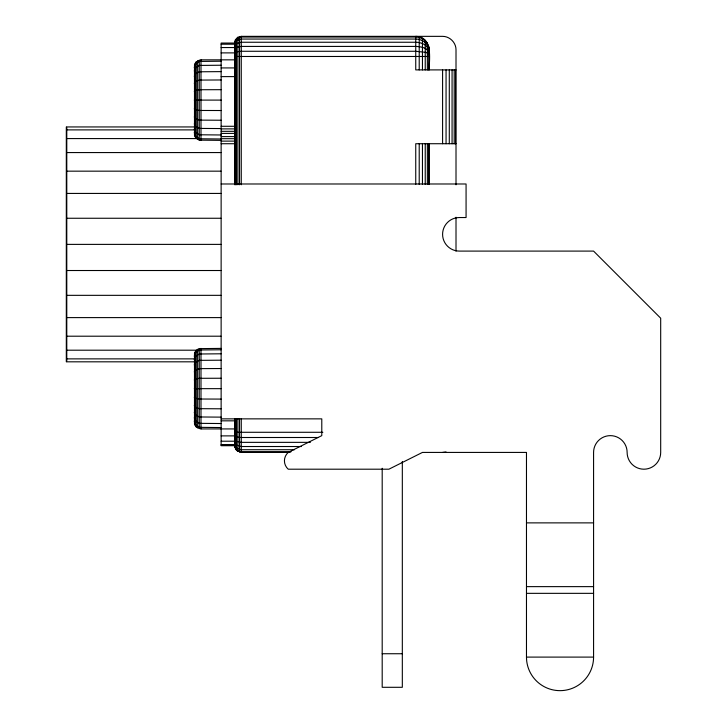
<?xml version="1.0" encoding="UTF-8"?>
<svg xmlns="http://www.w3.org/2000/svg" width="727" height="727" viewBox="0 0 727 727"><rect width="100%" height="100%" fill="white"/><g stroke="black" fill="none" stroke-linecap="round" stroke-linejoin="round"><path stroke-width="1.09" d="M234.548 59.841L200.997 59.841L196.254 61.804L194.518 64.812L194.518 135.395L196.254 138.403L199.262 140.138L221.135 140.366M234.548 184.204L234.548 43.057L235.448 39.703L237.911 37.25L241.264 36.35L442.589 36.35C449.768 36.305 456.056 42.584 456.011 49.772L456.011 184.812M221.135 348.397L199.262 348.633L196.254 350.369L194.518 353.377L194.518 423.959L196.254 426.967L200.997 428.93L234.548 428.93M194.291 67.693L195.19 64.449L199.262 61.431L221.135 61.213M234.548 43.52L236.52 38.931L241.264 37.032L415.744 37.032C422.75 36.968 429.184 42.893 429.166 49.999M194.291 356.257L195.19 353.013L199.262 349.996L221.135 349.769M194.291 71.046L195.19 68.138L199.262 65.43L221.135 65.23M234.548 44.856L236.52 40.748L241.264 39.049L415.744 39.049C422.242 38.958 429.057 43.784 429.166 50.672M194.291 359.611L195.19 356.703L199.262 353.994L221.135 353.795M194.291 76.38L195.19 74L199.262 71.791L221.135 71.628M234.548 46.991L236.52 43.638L241.264 42.248L415.744 42.248C421.46 42.23 428.712 45.256 429.166 51.735M194.291 364.936L195.19 362.564L199.262 360.356L221.135 360.192M194.291 83.323L195.19 81.651L199.262 80.088L221.135 79.97M234.548 49.772L236.52 47.4L241.264 46.419L415.744 46.419C420.588 46.664 427.867 47.455 429.166 53.126M194.291 371.888L195.19 370.207L199.262 368.644L221.135 368.534M194.291 91.42L195.19 90.548L199.262 89.739L221.135 89.685M234.548 53.007L236.52 51.781L241.264 51.272L415.744 51.272L425.231 52.289L427.367 53.007L429.166 54.743M194.291 379.985L195.19 379.112L199.262 378.304L221.135 378.24M442.589 452.421L446.06 451.958M234.548 43.057L221.135 43.057L221.135 445.706L234.548 445.706L236.52 450.449L241.264 452.421L289.982 452.421M221.135 44.202L234.548 44.202M221.135 47.555L234.548 47.555M221.135 52.889L234.548 52.889M234.548 56.479L429.166 56.479M221.135 67.929L234.548 67.929M456.011 69.901L415.744 69.901L415.744 36.35C433.21 36.932 429.239 58.542 429.166 69.901M221.135 76.617L234.548 76.617M194.291 100.099L221.135 100.099M221.135 110.522L199.262 110.468L195.19 109.659L194.291 108.786M221.135 120.237L199.262 120.119L195.19 118.556L194.291 116.883M221.135 126.289L234.548 126.289M194.881 126.943L66.784 126.943L66.784 361.819L194.881 361.819M221.135 128.57L199.262 128.415L195.19 126.198L194.291 123.826M221.135 128.888L234.548 128.888M66.784 129.888L194.881 129.888M221.135 131.323L234.548 131.323M221.135 133.405L234.548 133.405M221.135 134.977L199.262 134.777L195.19 132.069L194.291 129.161M221.135 136.603L234.548 136.603M66.784 138.575L197.144 138.575M221.135 138.693L234.548 138.693M221.135 138.993L199.262 138.775L195.19 135.758L194.291 132.514M221.135 141.12L234.548 141.12M221.135 143.719L234.548 143.719M456.011 143.719L415.744 143.719L415.744 184.44M66.784 152.57L220.953 152.57M66.784 171.163L220.953 171.163M221.135 183.986L466.071 183.986L466.071 217.537L459.364 217.537A16.776 16.776 0 0 0 442.589 234.321A16.776 16.776 0 0 0 459.364 251.097L593.577 251.097L660.689 318.199L660.689 452.421A16.776 16.776 0 0 1 643.913 469.197A16.776 16.776 0 0 1 627.128 452.421A16.776 16.776 0 0 0 610.353 435.637A16.776 16.776 0 0 0 593.577 452.421L593.577 657.099A33.551 33.551 0 0 1 560.026 690.65A33.551 33.551 0 0 1 526.475 657.099L526.475 452.421L422.451 452.421L388.9 469.197L288.237 469.197A11.132 11.132 0 0 1 288.237 452.421L321.788 435.637L321.788 418.861L221.135 418.861M66.784 193.427L220.953 193.427M66.784 218.254L220.953 218.254M66.784 244.381L220.953 244.381M66.784 270.517L220.953 270.517M66.784 295.335L220.953 295.335M66.784 317.608L220.953 317.608M66.784 336.201L220.953 336.201M66.784 350.196L197.144 350.196M66.784 358.874L194.881 358.874M194.291 388.663L221.135 388.663M221.135 399.087L199.262 399.023L195.19 398.214L194.291 397.351M221.135 408.801L199.262 408.683L195.19 407.12L194.291 405.439M221.135 417.134L199.262 416.971L195.19 414.763L194.291 412.391M221.135 420.833L234.548 420.833M221.135 423.532L199.262 423.341L195.19 420.633L194.291 417.725M221.135 427.558L199.262 427.34L195.19 424.314L194.291 421.078M234.548 432.283L322.843 432.283M221.135 435.882L234.548 435.882M318.308 437.5L241.264 437.5L236.52 436.991L234.548 435.755M221.135 441.207L234.548 441.207M310.374 442.352L241.264 442.352L236.52 441.371L234.548 438.999M221.135 444.56L234.548 444.56M221.135 445.36L234.548 445.36M301.314 446.523L241.264 446.523L236.52 445.133L234.548 441.78M294.517 449.722L241.264 449.722L236.52 448.014L234.548 443.906M291.118 451.731L241.264 451.731L236.52 449.831L234.548 445.251M526.475 522.877L593.577 522.877M526.475 586.634L593.577 586.634M526.475 593.341L593.577 593.341M382.193 653.737L402.322 653.737M526.475 657.099L593.577 657.099M456.011 217.237L456.011 251.169M455.547 69.901L455.547 143.719M454.211 69.901L454.211 143.719M452.076 69.901L452.076 143.719M449.295 69.901L449.295 143.719M446.06 69.901L446.06 143.719M442.589 69.901L442.589 143.719M429.166 143.719L429.166 184.44M428.712 46.301L428.712 69.901M428.712 143.719L428.712 184.44M427.367 43.057L427.367 69.901M427.367 143.719L427.367 184.44M425.231 40.285L425.231 69.901M425.231 143.719L425.231 184.44M422.451 38.149L422.451 69.901M422.451 143.719L422.451 184.44M419.215 36.804L419.215 69.901M419.215 143.719L419.215 184.44M402.322 461.463L402.322 687.297L382.193 687.297L382.193 468.252M241.264 36.35L241.264 184.776M241.264 418.661L241.264 452.421M239.528 36.577L239.528 184.776M239.528 418.661L239.528 452.185M237.911 37.25L237.911 184.776M237.911 418.661L237.911 451.522M236.52 38.313L236.52 184.776M236.52 418.661L236.52 450.449M235.448 39.703L235.448 184.776M235.448 418.661L235.448 449.059M234.785 41.321L234.785 184.776M234.785 418.661L234.785 447.441M234.548 418.67L234.548 445.706M200.997 59.841L200.997 140.366M200.997 348.397L200.997 428.93M199.262 60.068L199.262 140.138M199.262 348.633L199.262 428.703M197.644 60.741L197.644 139.466M197.644 349.296L197.644 428.03M196.254 61.804L196.254 138.403M196.254 350.369L196.254 426.967M195.19 63.194L195.19 137.012M195.19 351.759L195.19 425.577M194.518 64.812L194.518 135.395M194.518 353.377L194.518 423.959M66.311 126.943L66.311 361.819"/></g></svg>
